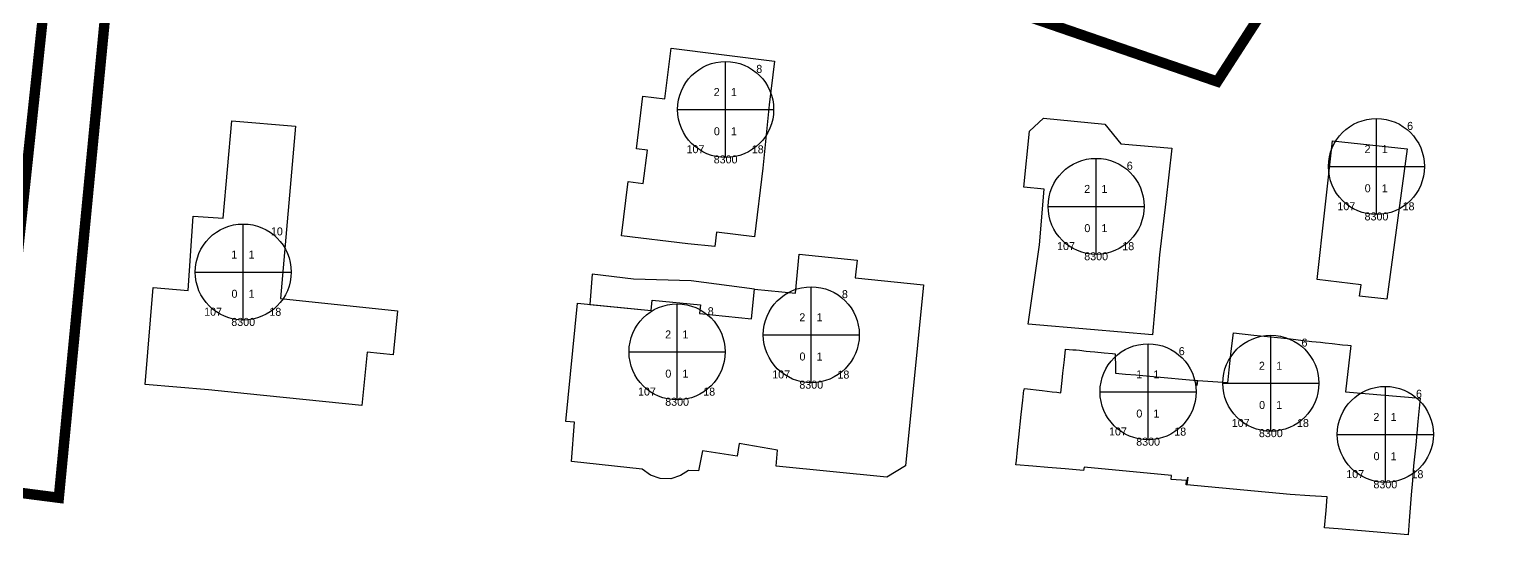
# Model space of a CAD drawing. Header units: inches. Extents: x 179568 to 180433, y 653998 to 654850.
# Drawn here: x 180054.1 to 180145.7, y 654230.1 to 654261.7 of the extents above; entities that cross this region are included whole.
import ezdxf
from ezdxf.enums import TextEntityAlignment as Align

# ---------------------------------------------------------------- set-up
doc = ezdxf.new("R2010")
doc.units = ezdxf.units.IN
doc.header["$MEASUREMENT"] = 0
for name, color, linetype in [('2200', 254, 'Continuous'), ('2203', 7, 'Continuous'), ('2206', 255, 'Continuous'), ('9100', 255, 'Continuous'), ('chelkot lines', 1, 'Continuous')]:
    doc.layers.add(name, color=color, linetype=linetype)
doc.styles.add('HEBTXT', font='HEBTXT.shx')

# ---------------------------------------------------------------- blocks, each defined once
blk = doc.blocks.new('2206')
at = {"color": 0, "lineweight": -2}
for p, q in [((0, -7.5), (0, 7.5)), ((-7.5, 0), (7.5, 0))]:
    blk.add_line(p, q, dxfattribs=at)
blk.add_circle((0, 0), 7.5, dxfattribs=at)
at = {"color": 0, "lineweight": -2, "style": 'HEBTXT'}
for tag, p in [('NUM-FLOORS', (-0.93, 2.1)), ('NUM-BUSNS-CUR', (-0.9, -4.02))]:
    blk.add_attdef(tag, text='', height=2, dxfattribs=at).set_placement(p, align=Align.RIGHT)
for tag, p in [('NUM-ENTR', (0.83, 2.1)), ('NUM-APTS-CUR', (0.83, -4.02))]:
    blk.add_attdef(tag, p, '', height=2, dxfattribs=at)
at = {"lineweight": -2, "style": 'HEBTXT', "flags": 1}
for tag, p in [('CITY-CODE', (0, -12.5)), ('STREET-CODE', (0, -15)), ('STRT_TYPE', (0, -27.5)), ('STREET-CODE-2', (0, -30))]:
    blk.add_attdef(tag, text='', height=2, dxfattribs=at).set_placement(p, align=Align.CENTER)
at = {"color": 0, "lineweight": -2, "style": 'HEBTXT'}
blk.add_attdef('BLDG-TYPE', text='', height=2, dxfattribs=at).set_placement((0, -22.5), align=Align.CENTER)
at = {"lineweight": -2, "style": 'HEBTXT'}
for tag, p in [('BLDG-NUM-2', (0, -32.5)), ('BLDG-LETTER-2', (0, -35))]:
    blk.add_attdef(tag, text='', height=2, dxfattribs=at).set_placement(p, align=Align.CENTER)
at = {"layer": '2203', "lineweight": -2, "style": 'HEBTXT'}
for tag, p in [('BLDG-NUM', (0, -17.5)), ('BLDG-LETTER', (0, -20))]:
    blk.add_attdef(tag, text='', height=2, dxfattribs=at).set_placement(p, align=Align.CENTER)

msp = doc.modelspace()

# ---------------------------------------------------------------- linework, layer by layer
at = {"layer": '2200'}
for points in [[(180100.35, 654256.98, 65.61), (180099.95, 654253.02, 66.93), (180099.43, 654248.74, 65.45), (180097.05, 654249.03, 65.45), (180096.94, 654248.12, 65.26), (180095.26, 654248.29, 65.26), (180091.11, 654248.8, 64.07), (180091.53, 654252.19, 64.07), (180092.48, 654252.07, 64.07), (180092.74, 654254.15, 64.07), (180092.05, 654254.23, 64.07), (180092.46, 654257.52, 64.07), (180093.83, 654257.35, 64.07), (180094.22, 654260.51, 64.07), (180100.68, 654259.71, 64.07), (180100.68, 654259.71, 64.07)], [(180069.81, 654244.88, 58.92), (180077.13, 654244.11, 59.36), (180076.85, 654241.35, 59.15), (180075.24, 654241.52, 59.15), (180074.89, 654238.19, 59.4), (180067.73, 654238.93, 59.29), (180065.33, 654239.18, 59.36), (180061.36, 654239.51, 58.86), (180061.87, 654245.56, 58.86), (180064.06, 654245.38, 59.13), (180064.36, 654250.02, 58.72), (180066.24, 654249.9, 59.36), (180066.78, 654255.98, 59.36), (180070.75, 654255.64, 58.92), (180070.75, 654255.64, 58.92)], [(180124.29, 654242.61, 62.36), (180120.41, 654242.95, 62.36), (180116.52, 654243.28, 62.36), (180117.23, 654248.24, 64.6), (180117.53, 654251.72, 61.19), (180116.24, 654251.83, 60.2), (180116.61, 654255.34, 60.2), (180117.48, 654256.15, 60.2), (180121.32, 654255.78, 60.2), (180122.31, 654254.54, 61.52), (180125.49, 654254.27, 61.52), (180125.11, 654250.94, 63.06), (180124.72, 654247.6, 64.6), (180124.72, 654247.6, 64.6)], [(180137.21, 654245.02, 58.81), (180137.32, 654245.74, 58.94), (180134.58, 654246.06, 58.96), (180135.06, 654250.4, 58.96), (180135.53, 654254.74, 58.96), (180140.2, 654254.23, 58.96), (180138.92, 654244.83, 58.81), (180138.92, 654244.83, 58.81)], [(180099.43, 654245.47, 63.36), (180101.98, 654245.21, 63.36), (180102.22, 654247.64, 63.36), (180105.83, 654247.27, 62.1), (180105.72, 654246.17, 62.6), (180109.99, 654245.74, 62.41), (180108.86, 654234.43, 63.36), (180107.69, 654233.72, 63.36), (180100.77, 654234.41, 63.36), (180100.87, 654235.4, 63.95), (180098.46, 654235.81, 64.97), (180098.46, 654235.81, 64.97), (180098.34, 654235.02, 64.73), (180096.18, 654235.36, 64.73), (180095.92, 654234.1, 61.6), (180095.3, 654234.14, 61.6), (180094.81, 654233.81, 61.6), (180094.19, 654233.62, 61.6), (180093.54, 654233.63, 61.6), (180092.93, 654233.83, 61.6), (180092.4, 654234.22, 61.6), (180087.99, 654234.69, 61.6), (180088.19, 654237.15, 65.43), (180087.65, 654237.2, 65.43), (180088.38, 654244.58, 65.43), (180092.97, 654244.13, 65.43), (180093.03, 654244.78, 65.43), (180096.05, 654244.48, 65.43), (180095.99, 654243.94, 65.43), (180099.24, 654243.61, 65.43), (180099.24, 654243.61, 65.43)], [(180095.47, 654245.99, 61.14), (180095.47, 654245.99, 61.14), (180091.87, 654246.08, 61), (180091.87, 654246.08, 61), (180089.29, 654246.4, 61.05), (180089.13, 654244.51, 61.33), (180092.97, 654244.13, 65.43), (180093.03, 654244.78, 65.43), (180096.05, 654244.48, 65.43), (180095.99, 654243.94, 65.43), (180099.24, 654243.61, 65.43), (180099.43, 654245.47, 63.36), (180099.43, 654245.47, 63.36)], [(180127.11, 654239.76, 61.96), (180128.99, 654239.62, 61.65), (180129.01, 654239.8, 61.66), (180129.08, 654240.43, 61.71), (180129.21, 654241.58, 61.8), (180129.34, 654242.73, 61.89), (180130.61, 654242.59, 61.89), (180131.88, 654242.46, 61.89), (180132.91, 654242.35, 61.89), (180133.71, 654242.26, 61.89), (180134.25, 654242.2, 61.89), (180134.78, 654242.14, 61.89), (180135.07, 654242.11, 61.89), (180135.07, 654242.11, 61.89), (180135.51, 654242.06, 61.89), (180136.15, 654241.99, 61.89), (180136.48, 654241.96, 61.91), (180136.67, 654241.95, 61.92), (180136.35, 654239.05, 61.98), (180141, 654238.65, 61.97), (180140.86, 654237.19, 62.53), (180140.73, 654235.74, 63.1), (180140.6, 654234.42, 63.6), (180140.53, 654233.51, 63.31), (180140.45, 654232.61, 63.01), (180140.39, 654231.79, 62.75), (180140.32, 654230.98, 62.49), (180140.26, 654230.12, 62.21), (180135.89, 654230.48, 62.29), (180135.03, 654230.55, 62.31), (180135.13, 654231.63, 61.5), (180135.2, 654232.48, 61.5), (180134.11, 654232.55, 61.18), (180134.11, 654232.55, 61.18), (180132.89, 654232.64, 61.18), (180127.1, 654233.17, 61.87), (180126.44, 654233.23, 61.87), (180126.49, 654233.72, 61.97), (180126.44, 654233.23, 61.87), (180126.4, 654233.24, 61.87), (180126.42, 654233.5, 61.98), (180125.45, 654233.57, 59.31), (180125.47, 654233.82, 59.31), (180120.02, 654234.33, 59.37), (180119.98, 654234.14, 59.37), (180118.83, 654234.23, 59.34), (180117.74, 654234.32, 59.31), (180116.82, 654234.4, 59.28), (180115.76, 654234.49, 59.25), (180115.79, 654234.76, 59.25), (180115.86, 654235.43, 59.25), (180115.94, 654236.22, 59.25), (180116.09, 654237.62, 59.25), (180116.19, 654238.53, 59.25), (180116.25, 654239.15, 59.25), (180116.28, 654239.14, 59.22), (180116.29, 654239.25, 59.22), (180117.4, 654239.12, 59.22), (180117.7, 654239.09, 59.22), (180118.01, 654239.05, 59.22), (180118.31, 654239.02, 59.22), (180118.56, 654238.99, 59.22), (180118.64, 654239.75, 59.22), (180118.69, 654240.22, 59.23), (180118.78, 654241.04, 59.23), (180118.85, 654241.7, 59.23), (180118.86, 654241.72, 59.22), (180119.31, 654241.68, 59.22), (180119.51, 654241.66, 59.22), (180119.72, 654241.64, 59.22), (180120.15, 654241.59, 59.22), (180120.39, 654241.57, 59.22), (180120.68, 654241.54, 59.22), (180121.26, 654241.49, 59.22), (180121.78, 654241.44, 59.19), (180121.95, 654241.42, 59.19), (180121.97, 654240.53, 59.31), (180121.98, 654240.22, 59.35), (180122.61, 654240.16, 59.35), (180123.25, 654240.11, 59.35), (180124.78, 654239.97, 59.35), (180126.59, 654239.8, 59.35), (180127.09, 654239.76, 61.89), (180127.09, 654239.76, 61.89), (180127.06, 654239.44, 61.91), (180127.09, 654239.76, 61.89)]]:
    msp.add_polyline3d(points, close=True, dxfattribs=at)
at = {"layer": 'chelkot lines', "color": 160, "linetype": 'Continuous', "true_color": 0x2323ff, "const_width": 0.65}
for points in [[(180099.514, 654272.338), (180100.921, 654267.736), (180096.96, 654265.096), (180087.1, 654266.004), (180073.303, 654267.3), (180059.431, 654268.422), (180055.97, 654232.426), (180051.843, 654232.958), (180055.648, 654268.818), (180042.049, 654270.138), (180028.283, 654271.301), (180014.426, 654272.528), (180010.4, 654272.936), (180013.702, 654278.546), (180020.35, 654290.98), (180027.053, 654303.77), (180033.237, 654314.919), (180044.741, 654307.443), (180056.27, 654299.986), (180067.99, 654292.596), (180079.62, 654284.999), (180090.946, 654277.592), (180099.514, 654272.338)], [(180128.335, 654258.432), (180114.241, 654263.285), (180132.25, 654292.489), (180133.778, 654291.51), (180145.268, 654284.67), (180128.335, 654258.432)]]:
    msp.add_lwpolyline(points, close=True, dxfattribs=at)

# ---------------------------------------------------------------- block references
at = {"layer": '2206'}
ref = msp.add_blockref('2206', (180097.622, 654256.688), dxfattribs=dict(at, xscale=0.4, yscale=0.4))
ref.add_attrib('CITY_CODE', '8300', dxfattribs={"layer": '9100', "color": 7, "height": 0.5, "style": 'HEBTXT'}).set_placement((180097.622, 654253.32), align=Align.CENTER)
ref.add_attrib('STREET_COD', '107', dxfattribs={"layer": '9100', "color": 7, "height": 0.5, "style": 'HEBTXT'}).set_placement((180095.74, 654253.957), align=Align.CENTER)
ref.add_attrib('BLDG_NUM', '8', dxfattribs={"layer": '2203', "color": 7, "height": 0.5, "style": 'HEBTXT'}).set_placement((180099.724, 654258.977), align=Align.CENTER)
ref.add_attrib('STRT_TYPE', '18', dxfattribs={"layer": '9100', "color": 7, "height": 0.5, "style": 'HEBTXT'}).set_placement((180099.628, 654253.951), align=Align.CENTER)
ref.add_attrib('NUM_FLOORS', '2', dxfattribs={"layer": '0', "color": 0, "height": 0.5, "style": 'HEBTXT'}).set_placement((180097.249, 654257.527), align=Align.RIGHT)
ref.add_attrib('NUM_ENTR', '1', (180097.955, 654257.527), dxfattribs={"layer": '0', "color": 0, "height": 0.5, "style": 'HEBTXT'})
ref.add_attrib('NUM_APTS_C', '1', (180097.955, 654255.078), dxfattribs={"layer": '0', "color": 0, "height": 0.5, "style": 'HEBTXT'})
ref.add_attrib('NUM_BUSNS_', '0', dxfattribs={"layer": '0', "color": 0, "height": 0.5, "style": 'HEBTXT'}).set_placement((180097.261, 654255.078), align=Align.RIGHT)
ref = msp.add_blockref('2206', (180138.277, 654253.124), dxfattribs=dict(at, xscale=0.4, yscale=0.4))
ref.add_attrib('CITY_CODE', '8300', dxfattribs={"layer": '9100', "color": 7, "height": 0.5, "style": 'HEBTXT'}).set_placement((180138.277, 654249.756), align=Align.CENTER)
ref.add_attrib('STREET_COD', '107', dxfattribs={"layer": '9100', "color": 7, "height": 0.5, "style": 'HEBTXT'}).set_placement((180136.395, 654250.394), align=Align.CENTER)
ref.add_attrib('BLDG_NUM', '6', dxfattribs={"layer": '2203', "color": 7, "height": 0.5, "style": 'HEBTXT'}).set_placement((180140.378, 654255.413), align=Align.CENTER)
ref.add_attrib('STRT_TYPE', '18', dxfattribs={"layer": '9100', "color": 7, "height": 0.5, "style": 'HEBTXT'}).set_placement((180140.282, 654250.387), align=Align.CENTER)
ref.add_attrib('NUM_FLOORS', '2', dxfattribs={"layer": '0', "color": 0, "height": 0.5, "style": 'HEBTXT'}).set_placement((180137.904, 654253.964), align=Align.RIGHT)
ref.add_attrib('NUM_ENTR', '1', (180138.609, 654253.964), dxfattribs={"layer": '0', "color": 0, "height": 0.5, "style": 'HEBTXT'})
ref.add_attrib('NUM_APTS_C', '1', (180138.609, 654251.515), dxfattribs={"layer": '0', "color": 0, "height": 0.5, "style": 'HEBTXT'})
ref.add_attrib('NUM_BUSNS_', '0', dxfattribs={"layer": '0', "color": 0, "height": 0.5, "style": 'HEBTXT'}).set_placement((180137.915, 654251.515), align=Align.RIGHT)
ref = msp.add_blockref('2206', (180120.766, 654250.635), dxfattribs=dict(at, xscale=0.4, yscale=0.4))
ref.add_attrib('CITY_CODE', '8300', dxfattribs={"layer": '9100', "color": 7, "height": 0.5, "style": 'HEBTXT'}).set_placement((180120.766, 654247.267), align=Align.CENTER)
ref.add_attrib('STREET_COD', '107', dxfattribs={"layer": '9100', "color": 7, "height": 0.5, "style": 'HEBTXT'}).set_placement((180118.884, 654247.905), align=Align.CENTER)
ref.add_attrib('BLDG_NUM', '6', dxfattribs={"layer": '2203', "color": 7, "height": 0.5, "style": 'HEBTXT'}).set_placement((180122.867, 654252.924), align=Align.CENTER)
ref.add_attrib('STRT_TYPE', '18', dxfattribs={"layer": '9100', "color": 7, "height": 0.5, "style": 'HEBTXT'}).set_placement((180122.771, 654247.898), align=Align.CENTER)
ref.add_attrib('NUM_FLOORS', '2', dxfattribs={"layer": '0', "color": 0, "height": 0.5, "style": 'HEBTXT'}).set_placement((180120.393, 654251.475), align=Align.RIGHT)
ref.add_attrib('NUM_ENTR', '1', (180121.098, 654251.475), dxfattribs={"layer": '0', "color": 0, "height": 0.5, "style": 'HEBTXT'})
ref.add_attrib('NUM_APTS_C', '1', (180121.098, 654249.025), dxfattribs={"layer": '0', "color": 0, "height": 0.5, "style": 'HEBTXT'})
ref.add_attrib('NUM_BUSNS_', '0', dxfattribs={"layer": '0', "color": 0, "height": 0.5, "style": 'HEBTXT'}).set_placement((180120.404, 654249.025), align=Align.RIGHT)
ref = msp.add_blockref('2206', (180067.488, 654246.532), dxfattribs=dict(at, xscale=0.4, yscale=0.4))
ref.add_attrib('CITY_CODE', '8300', dxfattribs={"layer": '9100', "color": 7, "height": 0.5, "style": 'HEBTXT'}).set_placement((180067.488, 654243.164), align=Align.CENTER)
ref.add_attrib('STREET_COD', '107', dxfattribs={"layer": '9100', "color": 7, "height": 0.5, "style": 'HEBTXT'}).set_placement((180065.606, 654243.802), align=Align.CENTER)
ref.add_attrib('BLDG_NUM', '10', dxfattribs={"layer": '2203', "color": 7, "height": 0.5, "style": 'HEBTXT'}).set_placement((180069.59, 654248.821), align=Align.CENTER)
ref.add_attrib('STRT_TYPE', '18', dxfattribs={"layer": '9100', "color": 7, "height": 0.5, "style": 'HEBTXT'}).set_placement((180069.494, 654243.795), align=Align.CENTER)
ref.add_attrib('NUM_FLOORS', '1', dxfattribs={"layer": '0', "color": 0, "height": 0.5, "style": 'HEBTXT'}).set_placement((180067.115, 654247.372), align=Align.RIGHT)
ref.add_attrib('NUM_ENTR', '1', (180067.821, 654247.372), dxfattribs={"layer": '0', "color": 0, "height": 0.5, "style": 'HEBTXT'})
ref.add_attrib('NUM_APTS_C', '1', (180067.821, 654244.923), dxfattribs={"layer": '0', "color": 0, "height": 0.5, "style": 'HEBTXT'})
ref.add_attrib('NUM_BUSNS_', '0', dxfattribs={"layer": '0', "color": 0, "height": 0.5, "style": 'HEBTXT'}).set_placement((180067.127, 654244.923), align=Align.RIGHT)
ref = msp.add_blockref('2206', (180102.972, 654242.612), dxfattribs=dict(at, xscale=0.4, yscale=0.4))
ref.add_attrib('CITY_CODE', '8300', dxfattribs={"layer": '9100', "color": 7, "height": 0.5, "style": 'HEBTXT'}).set_placement((180102.972, 654239.244), align=Align.CENTER)
ref.add_attrib('STREET_COD', '107', dxfattribs={"layer": '9100', "color": 7, "height": 0.5, "style": 'HEBTXT'}).set_placement((180101.09, 654239.882), align=Align.CENTER)
ref.add_attrib('BLDG_NUM', '8', dxfattribs={"layer": '2203', "color": 7, "height": 0.5, "style": 'HEBTXT'}).set_placement((180105.073, 654244.901), align=Align.CENTER)
ref.add_attrib('STRT_TYPE', '18', dxfattribs={"layer": '9100', "color": 7, "height": 0.5, "style": 'HEBTXT'}).set_placement((180104.978, 654239.875), align=Align.CENTER)
ref.add_attrib('NUM_FLOORS', '2', dxfattribs={"layer": '0', "color": 0, "height": 0.5, "style": 'HEBTXT'}).set_placement((180102.599, 654243.452), align=Align.RIGHT)
ref.add_attrib('NUM_ENTR', '1', (180103.304, 654243.452), dxfattribs={"layer": '0', "color": 0, "height": 0.5, "style": 'HEBTXT'})
ref.add_attrib('NUM_APTS_C', '1', (180103.304, 654241.003), dxfattribs={"layer": '0', "color": 0, "height": 0.5, "style": 'HEBTXT'})
ref.add_attrib('NUM_BUSNS_', '0', dxfattribs={"layer": '0', "color": 0, "height": 0.5, "style": 'HEBTXT'}).set_placement((180102.61, 654241.003), align=Align.RIGHT)
ref = msp.add_blockref('2206', (180094.591, 654241.543), dxfattribs=dict(at, xscale=0.4, yscale=0.4))
ref.add_attrib('CITY_CODE', '8300', dxfattribs={"layer": '9100', "color": 7, "height": 0.5, "style": 'HEBTXT'}).set_placement((180094.591, 654238.175), align=Align.CENTER)
ref.add_attrib('STREET_COD', '107', dxfattribs={"layer": '9100', "color": 7, "height": 0.5, "style": 'HEBTXT'}).set_placement((180092.709, 654238.813), align=Align.CENTER)
ref.add_attrib('BLDG_NUM', '8', dxfattribs={"layer": '2203', "color": 7, "height": 0.5, "style": 'HEBTXT'}).set_placement((180096.692, 654243.832), align=Align.CENTER)
ref.add_attrib('STRT_TYPE', '18', dxfattribs={"layer": '9100', "color": 7, "height": 0.5, "style": 'HEBTXT'}).set_placement((180096.597, 654238.806), align=Align.CENTER)
ref.add_attrib('NUM_FLOORS', '2', dxfattribs={"layer": '0', "color": 0, "height": 0.5, "style": 'HEBTXT'}).set_placement((180094.218, 654242.383), align=Align.RIGHT)
ref.add_attrib('NUM_ENTR', '1', (180094.924, 654242.383), dxfattribs={"layer": '0', "color": 0, "height": 0.5, "style": 'HEBTXT'})
ref.add_attrib('NUM_APTS_C', '1', (180094.924, 654239.934), dxfattribs={"layer": '0', "color": 0, "height": 0.5, "style": 'HEBTXT'})
ref.add_attrib('NUM_BUSNS_', '0', dxfattribs={"layer": '0', "color": 0, "height": 0.5, "style": 'HEBTXT'}).set_placement((180094.229, 654239.934), align=Align.RIGHT)
ref = msp.add_blockref('2206', (180131.679, 654239.583), dxfattribs=dict(at, xscale=0.4, yscale=0.4))
ref.add_attrib('CITY_CODE', '8300', dxfattribs={"layer": '9100', "color": 7, "height": 0.5, "style": 'HEBTXT'}).set_placement((180131.679, 654236.215), align=Align.CENTER)
ref.add_attrib('STREET_COD', '107', dxfattribs={"layer": '9100', "color": 7, "height": 0.5, "style": 'HEBTXT'}).set_placement((180129.797, 654236.853), align=Align.CENTER)
ref.add_attrib('BLDG_NUM', '6', dxfattribs={"layer": '2203', "color": 7, "height": 0.5, "style": 'HEBTXT'}).set_placement((180133.78, 654241.872), align=Align.CENTER)
ref.add_attrib('STRT_TYPE', '18', dxfattribs={"layer": '9100', "color": 7, "height": 0.5, "style": 'HEBTXT'}).set_placement((180133.685, 654236.847), align=Align.CENTER)
ref.add_attrib('NUM_FLOORS', '2', dxfattribs={"layer": '0', "color": 0, "height": 0.5, "style": 'HEBTXT'}).set_placement((180131.306, 654240.423), align=Align.RIGHT)
ref.add_attrib('NUM_ENTR', '1', (180132.012, 654240.423), dxfattribs={"layer": '0', "color": 0, "height": 0.5, "style": 'HEBTXT'})
ref.add_attrib('NUM_APTS_C', '1', (180132.012, 654237.974), dxfattribs={"layer": '0', "color": 0, "height": 0.5, "style": 'HEBTXT'})
ref.add_attrib('NUM_BUSNS_', '0', dxfattribs={"layer": '0', "color": 0, "height": 0.5, "style": 'HEBTXT'}).set_placement((180131.317, 654237.974), align=Align.RIGHT)
ref = msp.add_blockref('2206', (180124.012, 654239.049), dxfattribs=dict(at, xscale=0.4, yscale=0.4))
ref.add_attrib('CITY_CODE', '8300', dxfattribs={"layer": '9100', "color": 7, "height": 0.5, "style": 'HEBTXT'}).set_placement((180124.012, 654235.681), align=Align.CENTER)
ref.add_attrib('STREET_COD', '107', dxfattribs={"layer": '9100', "color": 7, "height": 0.5, "style": 'HEBTXT'}).set_placement((180122.13, 654236.318), align=Align.CENTER)
ref.add_attrib('BLDG_NUM', '6', dxfattribs={"layer": '2203', "color": 7, "height": 0.5, "style": 'HEBTXT'}).set_placement((180126.113, 654241.338), align=Align.CENTER)
ref.add_attrib('STRT_TYPE', '18', dxfattribs={"layer": '9100', "color": 7, "height": 0.5, "style": 'HEBTXT'}).set_placement((180126.018, 654236.312), align=Align.CENTER)
ref.add_attrib('NUM_FLOORS', '1', dxfattribs={"layer": '0', "color": 0, "height": 0.5, "style": 'HEBTXT'}).set_placement((180123.639, 654239.888), align=Align.RIGHT)
ref.add_attrib('NUM_ENTR', '1', (180124.344, 654239.888), dxfattribs={"layer": '0', "color": 0, "height": 0.5, "style": 'HEBTXT'})
ref.add_attrib('NUM_APTS_C', '1', (180124.344, 654237.439), dxfattribs={"layer": '0', "color": 0, "height": 0.5, "style": 'HEBTXT'})
ref.add_attrib('NUM_BUSNS_', '0', dxfattribs={"layer": '0', "color": 0, "height": 0.5, "style": 'HEBTXT'}).set_placement((180123.65, 654237.439), align=Align.RIGHT)
ref = msp.add_blockref('2206', (180138.832, 654236.386), dxfattribs=dict(at, xscale=0.4, yscale=0.4))
ref.add_attrib('CITY_CODE', '8300', dxfattribs={"layer": '9100', "color": 7, "height": 0.5, "style": 'HEBTXT'}).set_placement((180138.832, 654233.018), align=Align.CENTER)
ref.add_attrib('STREET_COD', '107', dxfattribs={"layer": '9100', "color": 7, "height": 0.5, "style": 'HEBTXT'}).set_placement((180136.949, 654233.655), align=Align.CENTER)
ref.add_attrib('BLDG_NUM', '6', dxfattribs={"layer": '2203', "color": 7, "height": 0.5, "style": 'HEBTXT'}).set_placement((180140.933, 654238.675), align=Align.CENTER)
ref.add_attrib('STRT_TYPE', '18', dxfattribs={"layer": '9100', "color": 7, "height": 0.5, "style": 'HEBTXT'}).set_placement((180140.837, 654233.649), align=Align.CENTER)
ref.add_attrib('NUM_FLOORS', '2', dxfattribs={"layer": '0', "color": 0, "height": 0.5, "style": 'HEBTXT'}).set_placement((180138.458, 654237.225), align=Align.RIGHT)
ref.add_attrib('NUM_ENTR', '1', (180139.164, 654237.225), dxfattribs={"layer": '0', "color": 0, "height": 0.5, "style": 'HEBTXT'})
ref.add_attrib('NUM_APTS_C', '1', (180139.164, 654234.776), dxfattribs={"layer": '0', "color": 0, "height": 0.5, "style": 'HEBTXT'})
ref.add_attrib('NUM_BUSNS_', '0', dxfattribs={"layer": '0', "color": 0, "height": 0.5, "style": 'HEBTXT'}).set_placement((180138.47, 654234.776), align=Align.RIGHT)

doc.saveas('drawing.dxf')
